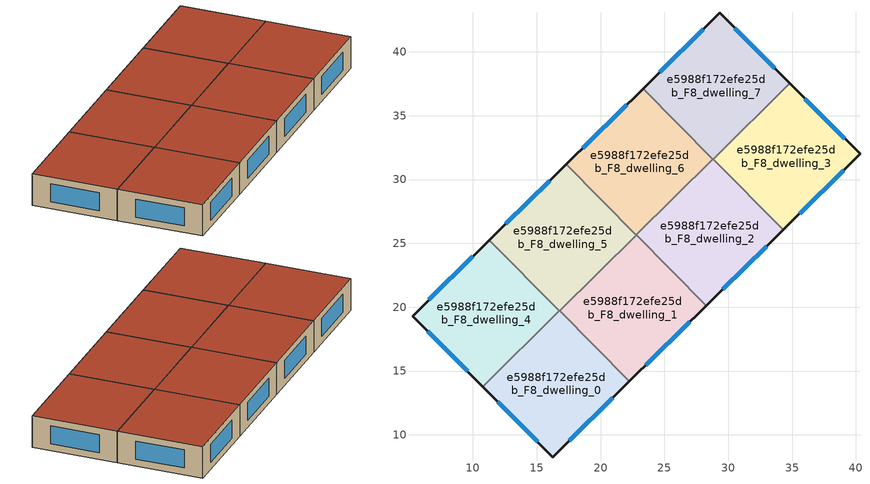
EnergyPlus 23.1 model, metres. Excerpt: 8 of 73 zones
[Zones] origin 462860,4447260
e5988f172efe25db_F8_dwelling_0
 floor to e5988f172efe25db_F7_dwelling_0 (EU_floor_Construction): 16.79,19.73 22.25,14.19 16.25,8.27 10.76,13.79 z24
 wall outside (EU_wall_Construction): 10.76,13.79 16.25,8.27 22.25,14.19 z24:27
 wall to e5988f172efe25db_F8_dwelling_1 (EU_wall_Construction): 22.25,14.19 16.79,19.73 z24:27
 wall to e5988f172efe25db_F8_dwelling_4 (EU_wall_Construction): 16.77,19.71 10.76,13.79 z24:27
 wall to e5988f172efe25db_F8_dwelling_5 (EU_wall_Construction): 16.79,19.73 16.77,19.71 z24:27
 window (EU_Window_Construction): 17.53,9.54 20.97,12.92 / 11.94,12.61 15.07,9.45 z24.64:26.36
 roof outside (EU_roof_Construction): 22.25,14.19 16.79,19.73 10.76,13.79 16.25,8.27 z27
e5988f172efe25db_F8_dwelling_1
 floor to e5988f172efe25db_F7_dwelling_1 (EU_floor_Construction): 22.8,25.67 28.27,20.12 22.25,14.19 16.79,19.73 z24
 wall outside (EU_wall_Construction): 22.25,14.19 28.27,20.12 z24:27
 wall to e5988f172efe25db_F8_dwelling_2 (EU_wall_Construction): 28.27,20.12 22.8,25.67 z24:27
 wall to e5988f172efe25db_F8_dwelling_5 (EU_wall_Construction): 22.78,25.65 16.79,19.73 z24:27
 wall to e5988f172efe25db_F8_dwelling_6 (EU_wall_Construction): 22.8,25.67 22.78,25.65 z24:27
 window (EU_Window_Construction): 23.54,15.46 26.98,18.85 z24.64:26.36
 roof outside (EU_roof_Construction): 28.27,20.12 22.8,25.67 16.79,19.73 22.25,14.19 z27
e5988f172efe25db_F8_dwelling_2
 floor to e5988f172efe25db_F7_dwelling_2 (EU_floor_Construction): 28.82,31.6 34.29,26.06 28.27,20.12 22.8,25.67 z24
 wall outside (EU_wall_Construction): 28.27,20.12 34.29,26.06 z24:27
 wall to e5988f172efe25db_F8_dwelling_3 (EU_wall_Construction): 34.29,26.06 28.82,31.6 z24:27
 wall to e5988f172efe25db_F8_dwelling_6 (EU_wall_Construction): 28.8,31.58 22.8,25.67 z24:27
 wall to e5988f172efe25db_F8_dwelling_7 (EU_wall_Construction): 28.82,31.6 28.8,31.58 z24:27
 window (EU_Window_Construction): 29.56,21.4 33,24.79 z24.64:26.36
 roof outside (EU_roof_Construction): 34.29,26.06 28.82,31.6 22.8,25.67 28.27,20.12 z27
e5988f172efe25db_F8_dwelling_3
 floor to e5988f172efe25db_F7_dwelling_3 (EU_floor_Construction): 34.83,37.52 40.31,32 34.29,26.06 28.82,31.6 z24
 wall outside (EU_wall_Construction): 34.29,26.06 40.31,32 34.83,37.52 z24:27
 wall to e5988f172efe25db_F8_dwelling_7 (EU_wall_Construction): 34.83,37.52 28.82,31.6 z24:27
 window (EU_Window_Construction): 39.14,33.18 36,36.34 / 35.58,27.33 39.02,30.73 z24.64:26.36
 roof outside (EU_roof_Construction): 40.31,32 34.83,37.52 28.82,31.6 34.29,26.06 z27
e5988f172efe25db_F8_dwelling_4
 floor to e5988f172efe25db_F7_dwelling_4 (EU_floor_Construction): 11.3,25.25 16.77,19.71 10.76,13.79 5.27,19.31 z24
 wall outside (EU_wall_Construction): 11.3,25.25 5.27,19.31 10.76,13.79 z24:27
 wall to e5988f172efe25db_F8_dwelling_5 (EU_wall_Construction): 16.77,19.71 11.3,25.25 z24:27
 window (EU_Window_Construction): 6.45,18.13 9.58,14.97 / 10.01,23.98 6.57,20.58 z24.64:26.36
 roof outside (EU_roof_Construction): 16.77,19.71 11.3,25.25 5.27,19.31 10.76,13.79 z27
e5988f172efe25db_F8_dwelling_5
 floor to e5988f172efe25db_F7_dwelling_5 (EU_floor_Construction): 17.32,31.19 22.78,25.64 16.77,19.71 11.3,25.25 z24
 wall outside (EU_wall_Construction): 17.32,31.19 11.3,25.25 z24:27
 wall to e5988f172efe25db_F8_dwelling_6 (EU_wall_Construction): 22.78,25.64 17.32,31.19 z24:27
 window (EU_Window_Construction): 16.03,29.92 12.59,26.53 z24.64:26.36
 roof outside (EU_roof_Construction): 22.78,25.64 17.32,31.19 11.3,25.25 16.77,19.71 z27
e5988f172efe25db_F8_dwelling_6
 floor to e5988f172efe25db_F7_dwelling_6 (EU_floor_Construction): 23.34,37.12 28.8,31.58 22.78,25.64 17.32,31.19 z24
 wall outside (EU_wall_Construction): 23.34,37.12 17.32,31.19 z24:27
 wall to e5988f172efe25db_F8_dwelling_7 (EU_wall_Construction): 28.8,31.58 23.34,37.12 z24:27
 window (EU_Window_Construction): 22.05,35.85 18.61,32.46 z24.64:26.36
 roof outside (EU_roof_Construction): 28.8,31.58 23.34,37.12 17.32,31.19 22.78,25.64 z27
e5988f172efe25db_F8_dwelling_7
 floor to e5988f172efe25db_F7_dwelling_7 (EU_floor_Construction): 29.34,43.04 34.83,37.52 28.8,31.58 23.34,37.12 z24
 wall outside (EU_wall_Construction): 34.83,37.52 29.34,43.04 23.34,37.12 z24:27
 window (EU_Window_Construction): 28.06,41.78 24.62,38.39 / 33.65,38.71 30.52,41.86 z24.64:26.36
 roof outside (EU_roof_Construction): 34.83,37.52 29.34,43.04 23.34,37.12 28.8,31.58 z27
[Building]
EU S2 Campaign: North Axis=0; Terrain=City; Solar Distribution=FullExterior
[Site:Location]
Yerevan-Zvartnots.Intl.AP: Latitude=40.15; Longitude=44.383; Time Zone=4; Elevation=854
[SizingPeriod:WeatherFileDays]
AnnualSizingPeriod: Begin Month=1; Begin Day of Month=1; End Month=12; End Day of Month=31; Day of Week for Start Day=Monday; Use Weather File Daylight Saving Period=No; Use Weather File Rain and Snow Indicators=No
[MATERIAL]
EU_InternalMass_Material: Roughness=MediumRough; Thickness=0.1; Conductivity=1; Density=1800; Specific Heat=900; Thermal Absorptance=0.9; Solar Absorptance=0.7; Visible Absorptance=0.7
[MATERIAL:NOMASS] Roughness=MediumRough; Thermal Absorptance=0.9; Solar Absorptance=0.7; Visible Absorptance=0.7
Name | Thermal Resistance
EU_wall_NoMass | 1.05043
EU_roof_NoMass | 1.45357
EU_floor_NoMass | 0.478065
[WINDOWMATERIAL:SIMPLEGLAZINGSYSTEM]
EU_Window_SimpleGlazing: UFactor=2.5566; Solar Heat Gain Coefficient=0.75; Visible Transmittance=0.75
[CONSTRUCTION]
EU_wall_Construction: EU_wall_NoMass
EU_roof_Construction: EU_roof_NoMass
EU_floor_Construction: EU_floor_NoMass
EU_Window_Construction: EU_Window_SimpleGlazing
EU_InternalMass_Construction: EU_InternalMass_Material
[ZONE] Type=1; Multiplier=1; Ceiling Height=autocalculate; Floor Area=autocalculate; Part of Total Floor Area=Yes
Name | Volume
e5988f172efe25db_F8_dwelling_0 | 197.323
e5988f172efe25db_F8_dwelling_1 | 197.292
e5988f172efe25db_F8_dwelling_2 | 197.291
e5988f172efe25db_F8_dwelling_3 | 197.306
e5988f172efe25db_F8_dwelling_4; e5988f172efe25db_F8_dwelling_7 | 197.342
e5988f172efe25db_F8_dwelling_5 | 197.328
e5988f172efe25db_F8_dwelling_6 | 197.345
[INTERNALMASS] Construction=EU_InternalMass_Construction
Name | Zone or ZoneList | Surface Area
e5988f172efe25db_F8_dwelling_0_EU_InternalMass | e5988f172efe25db_F8_dwelling_0 | 65.7744
e5988f172efe25db_F8_dwelling_1_EU_InternalMass | e5988f172efe25db_F8_dwelling_1 | 65.764
e5988f172efe25db_F8_dwelling_2_EU_InternalMass | e5988f172efe25db_F8_dwelling_2 | 65.7638
e5988f172efe25db_F8_dwelling_3_EU_InternalMass | e5988f172efe25db_F8_dwelling_3 | 65.7687
e5988f172efe25db_F8_dwelling_4_EU_InternalMass | e5988f172efe25db_F8_dwelling_4 | 65.7804
e5988f172efe25db_F8_dwelling_5_EU_InternalMass | e5988f172efe25db_F8_dwelling_5 | 65.776
e5988f172efe25db_F8_dwelling_6_EU_InternalMass | e5988f172efe25db_F8_dwelling_6 | 65.7817
e5988f172efe25db_F8_dwelling_7_EU_InternalMass | e5988f172efe25db_F8_dwelling_7 | 65.7806
[OTHEREQUIPMENT] Fuel Type=Electricity; Design Level Calculation Method=Watts/Area; Power per Zone Floor Area=1; Fraction Latent=0; Fraction Radiant=0; Fraction Lost=0; Carbon Dioxide Generation Rate=0; EndUse Subcategory=EU_Step8_InternalGains
Name | Zone or ZoneList or Space or SpaceList | Schedule
EU_Step8_InternalGain_e5988f172efe25db_F8_dwelling_0_f000 | e5988f172efe25db_F8_dwelling_0 | EU_Step8_GainSchedule_e5988f172efe25db_F8_dwelling_0_f000
EU_Step8_InternalGain_e5988f172efe25db_F8_dwelling_1_f000 | e5988f172efe25db_F8_dwelling_1 | EU_Step8_GainSchedule_e5988f172efe25db_F8_dwelling_1_f000
EU_Step8_InternalGain_e5988f172efe25db_F8_dwelling_2_f000 | e5988f172efe25db_F8_dwelling_2 | EU_Step8_GainSchedule_e5988f172efe25db_F8_dwelling_2_f000
EU_Step8_InternalGain_e5988f172efe25db_F8_dwelling_3_f000 | e5988f172efe25db_F8_dwelling_3 | EU_Step8_GainSchedule_e5988f172efe25db_F8_dwelling_3_f000
EU_Step8_InternalGain_e5988f172efe25db_F8_dwelling_4_f000 | e5988f172efe25db_F8_dwelling_4 | EU_Step8_GainSchedule_e5988f172efe25db_F8_dwelling_4_f000
EU_Step8_InternalGain_e5988f172efe25db_F8_dwelling_5_f000 | e5988f172efe25db_F8_dwelling_5 | EU_Step8_GainSchedule_e5988f172efe25db_F8_dwelling_5_f000
EU_Step8_InternalGain_e5988f172efe25db_F8_dwelling_6_f000 | e5988f172efe25db_F8_dwelling_6 | EU_Step8_GainSchedule_e5988f172efe25db_F8_dwelling_6_f000
EU_Step8_InternalGain_e5988f172efe25db_F8_dwelling_7_f000 | e5988f172efe25db_F8_dwelling_7 | EU_Step8_GainSchedule_e5988f172efe25db_F8_dwelling_7_f000
[ZONEVENTILATION:DESIGNFLOWRATE] Schedule=EU_AlwaysOn; Design Flow Rate Calculation Method=AirChanges/Hour; Air Changes per Hour=0.557805; Ventilation Type=Natural; Fan Pressure Rise=0; Fan Total Efficiency=1; Constant Term Coefficient=1; Temperature Term Coefficient=0; Velocity Term Coefficient=0; Velocity Squared Term Coefficient=0; Minimum Indoor Temperature=-100; Maximum Indoor Temperature=100; Delta Temperature=-100; Minimum Outdoor Temperature=-100; Maximum Outdoor Temperature=100; Maximum Wind Speed=40
Name | Zone or ZoneList or Space or SpaceList
EU_ConstantAir_e5988f172efe25db_F8_dwelling_0 | e5988f172efe25db_F8_dwelling_0
EU_ConstantAir_e5988f172efe25db_F8_dwelling_1 | e5988f172efe25db_F8_dwelling_1
EU_ConstantAir_e5988f172efe25db_F8_dwelling_2 | e5988f172efe25db_F8_dwelling_2
EU_ConstantAir_e5988f172efe25db_F8_dwelling_3 | e5988f172efe25db_F8_dwelling_3
EU_ConstantAir_e5988f172efe25db_F8_dwelling_4 | e5988f172efe25db_F8_dwelling_4
EU_ConstantAir_e5988f172efe25db_F8_dwelling_5 | e5988f172efe25db_F8_dwelling_5
EU_ConstantAir_e5988f172efe25db_F8_dwelling_6 | e5988f172efe25db_F8_dwelling_6
EU_ConstantAir_e5988f172efe25db_F8_dwelling_7 | e5988f172efe25db_F8_dwelling_7
[HVACTEMPLATE:THERMOSTAT] Constant Heating Setpoint=20; Constant Cooling Setpoint=50
EU_HeatOnly_e5988f172efe25db_F7_dwelling_0; EU_HeatOnly_e5988f172efe25db_F7_dwelling_1; EU_HeatOnly_e5988f172efe25db_F7_dwelling_2; EU_HeatOnly_e5988f172efe25db_F7_dwelling_3; EU_HeatOnly_e5988f172efe25db_F7_dwelling_4; EU_HeatOnly_e5988f172efe25db_F7_dwelling_5; EU_HeatOnly_e5988f172efe25db_F7_dwelling_6; EU_HeatOnly_e5988f172efe25db_F7_dwelling_7; EU_HeatOnly_e5988f172efe25db_F8_dwelling_0; EU_HeatOnly_e5988f172efe25db_F8_dwelling_1; EU_HeatOnly_e5988f172efe25db_F8_dwelling_2; EU_HeatOnly_e5988f172efe25db_F8_dwelling_3; EU_HeatOnly_e5988f172efe25db_F8_dwelling_4; EU_HeatOnly_e5988f172efe25db_F8_dwelling_5; EU_HeatOnly_e5988f172efe25db_F8_dwelling_6; EU_HeatOnly_e5988f172efe25db_F8_dwelling_7
[HVACTEMPLATE:ZONE:IDEALLOADSAIRSYSTEM] System Availability Schedule=EU_AlwaysOn; Maximum Heating Supply Air Temperature=50; Minimum Cooling Supply Air Temperature=13; Maximum Heating Supply Air Humidity Ratio=0.0156; Minimum Cooling Supply Air Humidity Ratio=0.0077; Heating Limit=NoLimit; Cooling Limit=NoLimit; Heating Availability Schedule=EU_AlwaysOn; Cooling Availability Schedule=EU_CoolingOff; Dehumidification Control Type=ConstantSensibleHeatRatio; Cooling Sensible Heat Ratio=0.7; Dehumidification Setpoint=60; Humidification Control Type=None; Humidification Setpoint=30; Outdoor Air Method=None; Outdoor Air Flow Rate per Person=0.00944; Outdoor Air Flow Rate per Zone Floor Area=0; Outdoor Air Flow Rate per Zone=0; Demand Controlled Ventilation Type=None; Outdoor Air Economizer Type=NoEconomizer; Heat Recovery Type=None; Sensible Heat Recovery Effectiveness=0.7; Latent Heat Recovery Effectiveness=0.65
Name | Template Thermostat
e5988f172efe25db_F8_dwelling_0 | EU_HeatOnly_e5988f172efe25db_F8_dwelling_0
e5988f172efe25db_F8_dwelling_1 | EU_HeatOnly_e5988f172efe25db_F8_dwelling_1
e5988f172efe25db_F8_dwelling_2 | EU_HeatOnly_e5988f172efe25db_F8_dwelling_2
e5988f172efe25db_F8_dwelling_3 | EU_HeatOnly_e5988f172efe25db_F8_dwelling_3
e5988f172efe25db_F8_dwelling_4 | EU_HeatOnly_e5988f172efe25db_F8_dwelling_4
e5988f172efe25db_F8_dwelling_5 | EU_HeatOnly_e5988f172efe25db_F8_dwelling_5
e5988f172efe25db_F8_dwelling_6 | EU_HeatOnly_e5988f172efe25db_F8_dwelling_6
e5988f172efe25db_F8_dwelling_7 | EU_HeatOnly_e5988f172efe25db_F8_dwelling_7
[SIZING:ZONE] Zone Cooling Design Supply Air Temperature Input Method=SupplyAirTemperature; Zone Cooling Design Supply Air Temperature=13; Zone Heating Design Supply Air Temperature Input Method=SupplyAirTemperature; Zone Heating Design Supply Air Temperature=50; Zone Cooling Design Supply Air Humidity Ratio=0.008; Zone Heating Design Supply Air Humidity Ratio=0.008; Cooling Design Air Flow Method=DesignDay; Cooling Design Air Flow Rate=0; Cooling Minimum Air Flow per Zone Floor Area=0.000762; Cooling Minimum Air Flow=0; Cooling Minimum Air Flow Fraction=0.2; Heating Design Air Flow Method=DesignDay; Heating Design Air Flow Rate=0; Heating Maximum Air Flow per Zone Floor Area=0.002032; Heating Maximum Air Flow=0.141576; Heating Maximum Air Flow Fraction=0.3; Account for Dedicated Outdoor Air System=No; Dedicated Outdoor Air System Control Strategy=NeutralSupplyAir; Dedicated Outdoor Air Low Setpoint Temperature for Design=autosize; Dedicated Outdoor Air High Setpoint Temperature for Design=autosize; Zone Load Sizing Method=Sensible Load Only No Latent Load; Zone Latent Cooling Design Supply Air Humidity Ratio Input Method=HumidityRatioDifference; Zone Cooling Design Supply Air Humidity Ratio Difference=0.005; Zone Latent Heating Design Supply Air Humidity Ratio Input Method=HumidityRatioDifference; Zone Humidification Design Supply Air Humidity Ratio Difference=0.005
e5988f172efe25db_F8_dwelling_0; e5988f172efe25db_F8_dwelling_1; e5988f172efe25db_F8_dwelling_2; e5988f172efe25db_F8_dwelling_3; e5988f172efe25db_F8_dwelling_4; e5988f172efe25db_F8_dwelling_5; e5988f172efe25db_F8_dwelling_6; e5988f172efe25db_F8_dwelling_7
[SCHEDULE:CONSTANT]
Name | Hourly Value
EU_AlwaysOn | 1
EU_CoolingOff | 0
[SCHEDULE:FILE] Column Number=1; Rows to Skip at Top=0; Number of Hours of Data=8760; Column Separator=Comma; Interpolate to Timestep=No; Minutes per Item=60; Adjust Schedule for Daylight Savings=Yes
Name | File
EU_Step8_GainSchedule_e5988f172efe25db_F8_dwelling_0_f000 | ../../schedules/e5988f172efe25db/e5988f172efe25db_F8_dwelling_0_f000_gain.csv
EU_Step8_GainSchedule_e5988f172efe25db_F8_dwelling_1_f000 | ../../schedules/e5988f172efe25db/e5988f172efe25db_F8_dwelling_1_f000_gain.csv
EU_Step8_GainSchedule_e5988f172efe25db_F8_dwelling_2_f000 | ../../schedules/e5988f172efe25db/e5988f172efe25db_F8_dwelling_2_f000_gain.csv
EU_Step8_GainSchedule_e5988f172efe25db_F8_dwelling_3_f000 | ../../schedules/e5988f172efe25db/e5988f172efe25db_F8_dwelling_3_f000_gain.csv
EU_Step8_GainSchedule_e5988f172efe25db_F8_dwelling_4_f000 | ../../schedules/e5988f172efe25db/e5988f172efe25db_F8_dwelling_4_f000_gain.csv
EU_Step8_GainSchedule_e5988f172efe25db_F8_dwelling_5_f000 | ../../schedules/e5988f172efe25db/e5988f172efe25db_F8_dwelling_5_f000_gain.csv
EU_Step8_GainSchedule_e5988f172efe25db_F8_dwelling_6_f000 | ../../schedules/e5988f172efe25db/e5988f172efe25db_F8_dwelling_6_f000_gain.csv
EU_Step8_GainSchedule_e5988f172efe25db_F8_dwelling_7_f000 | ../../schedules/e5988f172efe25db/e5988f172efe25db_F8_dwelling_7_f000_gain.csv
